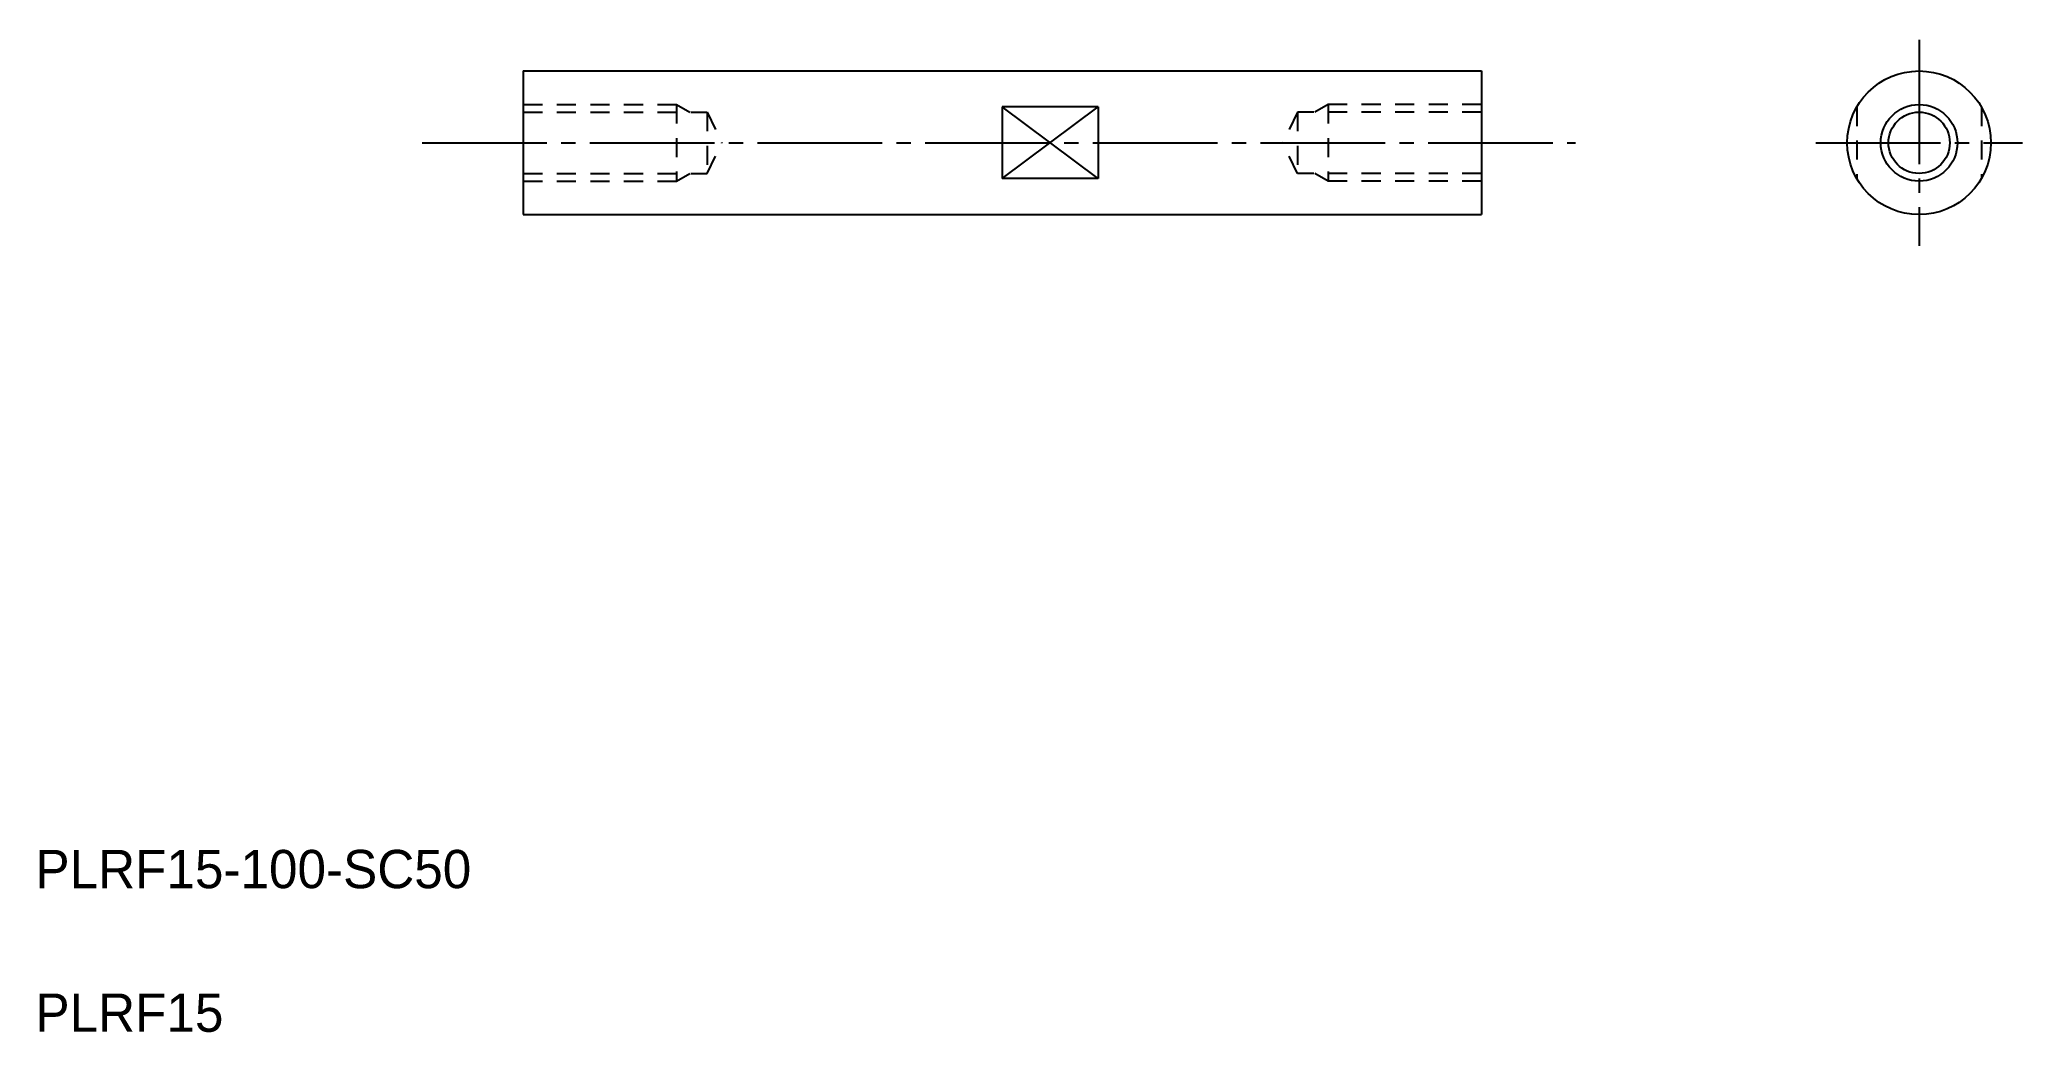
# Model space of a CAD drawing. Extents: x 10 to 217, y 10 to 114.
import ezdxf

# ---------------------------------------------------------------- set-up
doc = ezdxf.new("R2010")
doc.units = 0
doc.linetypes.add('CENTER', pattern=[17.5, 13, -1.5, 1.5, -1.5])
doc.linetypes.add('DASHED', pattern=[3.5, 2, -1.5])
doc.layers.get('0').update_dxf_attribs({"linetype": 'CONTINUOUS'})
doc.layers.add('CENTER', color=1, linetype='CENTER')
doc.styles.get("Standard").update_dxf_attribs({"font": 'txt', "height": 3.2})

msp = doc.modelspace()

# ---------------------------------------------------------------- linework, layer by layer
at = {"color": 7, "linetype": 'CONTINUOUS'}
for p, q in [((60.92, 110.34), (160.92, 110.34)), ((60.92, 110.34), (60.92, 95.34)), ((160.92, 110.34), (160.92, 95.34)), ((110.92, 106.58), (110.92, 99.1)), ((120.92, 106.58), (110.92, 106.58)), ((120.92, 106.58), (120.92, 99.1)), ((120.92, 99.1), (110.92, 99.1)), ((60.92, 95.34), (160.92, 95.34))]:
    msp.add_line(p, q, dxfattribs=at)
at = {"color": 3, "linetype": 'DASHED'}
for p, q in [((60.92, 106.84), (76.92, 106.84)), ((60.92, 106.04), (80.12, 106.04)), ((76.92, 106.84), (76.92, 98.84)), ((76.92, 106.84), (78.31, 106.04)), ((80.12, 106.04), (81.65, 102.84)), ((80.12, 106.04), (80.12, 99.64)), ((141.72, 106.04), (140.2, 102.84)), ((160.92, 106.04), (141.72, 106.04)), ((141.72, 106.04), (141.72, 99.64)), ((144.92, 106.84), (143.54, 106.04)), ((160.92, 106.84), (144.92, 106.84)), ((144.92, 106.84), (144.92, 98.84)), ((200.11, 106.58), (200.11, 99.1)), ((213.11, 106.58), (213.11, 99.1)), ((80.12, 99.64), (81.65, 102.84)), ((141.72, 99.64), (140.2, 102.84)), ((60.92, 99.64), (80.12, 99.64)), ((76.92, 98.84), (78.31, 99.64)), ((160.92, 99.64), (141.72, 99.64)), ((144.92, 98.84), (143.54, 99.64)), ((60.92, 98.84), (76.92, 98.84)), ((160.92, 98.84), (144.92, 98.84))]:
    msp.add_line(p, q, dxfattribs=at)
at = {"color": 3, "linetype": 'CONTINUOUS'}
for p, q in [((110.92, 99.1), (120.92, 106.58)), ((120.92, 99.1), (110.92, 106.58))]:
    msp.add_line(p, q, dxfattribs=at)
at = {"color": 7, "linetype": 'CONTINUOUS'}
for radius in [7.5, 3.2]:
    msp.add_circle((206.61, 102.84), radius, dxfattribs=at)
at = {"color": 3, "linetype": 'CONTINUOUS'}
msp.add_circle((206.61, 102.84), 4, dxfattribs=at)
at = {"layer": 'CENTER', "color": 1, "linetype": 'CENTER'}
for p, q in [((206.61, 113.61), (206.61, 92.07)), ((50.37, 102.84), (170.74, 102.84)), ((195.84, 102.84), (217.39, 102.84))]:
    msp.add_line(p, q, dxfattribs=at)

# ---------------------------------------------------------------- texts
at = {"color": 7, "linetype": 'CONTINUOUS'}
for s, p in [('PLRF15-100-SC50', (10, 25)), ('PLRF15', (10, 10))]:
    msp.add_text(s, height=4, dxfattribs=at).set_placement(p)

doc.saveas('drawing.dxf')
